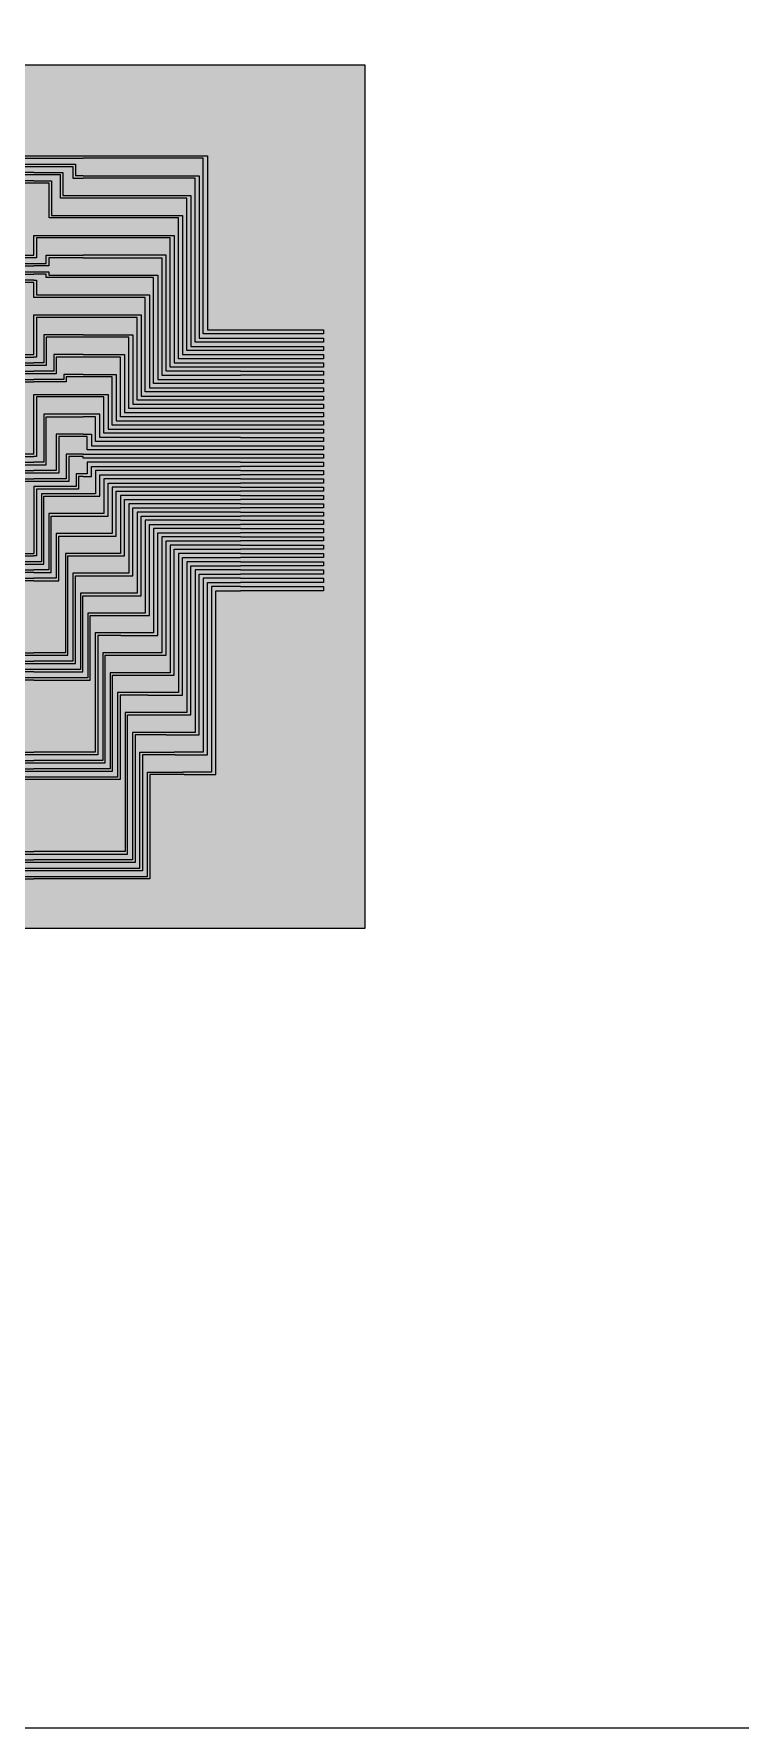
# Model space of a CAD drawing. Header units: millimetres. Extents: x -64 to 318, y -275 to 106.
# Drawn here: x 153.1 to 195.8, y -274.5 to -172.2 of the extents above; entities that cross this region are included whole.
import ezdxf

# ---------------------------------------------------------------- set-up
doc = ezdxf.new("R2010")
doc.units = ezdxf.units.MM
doc.header["$MEASUREMENT"] = 0

# ---------------------------------------------------------------- blocks, each defined once
blk = doc.blocks.new('*U42')
blk.add_lwpolyline([(-0.125, 2.5), (-0.125, -2.5), (0.125, -2.5), (0.125, 2.5)])
blk = doc.blocks.new('*U43')
at = {"color": 0, "linetype": 'ByBlock', "lineweight": -2, "transparency": 16777216}
for p in [(0, 0), (0.5, 0), (1, 0), (1.5, 0), (2, 0), (2.5, 0), (3, 0), (3.5, 0), (4, 0), (4.5, 0), (5, 0), (5.5, 0), (6, 0), (6.5, 0), (7, 0), (7.5, 0), (8, 0), (8.5, 0), (9, 0), (9.5, 0), (10, 0), (10.5, 0), (11, 0), (11.5, 0), (12, 0), (12.5, 0), (13, 0), (13.5, 0), (14, 0), (14.5, 0), (15, 0), (15.5, 0)]:
    blk.add_blockref('*U42', p, dxfattribs=at)
blk = doc.blocks.new('*U44')
for p, q in [((-8.03, 1.38), (-8.03, 0.28)), ((-8.03, 1.38), (-7.88, 1.38)), ((-7.88, 1.38), (-7.88, 0.13)), ((-2.03, 1.38), (-2.03, -0.22)), ((-2.03, 1.38), (-1.88, 1.38)), ((-1.88, 1.38), (-1.88, 0.13)), ((3.97, 1.38), (3.97, -0.22)), ((3.97, 1.38), (4.12, 1.38)), ((4.12, 1.38), (4.12, 0.13)), ((9.97, 1.38), (9.97, -0.22)), ((9.97, 1.38), (10.12, 1.38)), ((10.12, 1.38), (10.12, 0.13)), ((-8.03, 0.28), (-10.12, 0.28)), ((-7.88, 0.13), (-10.12, 0.13)), ((-8.03, 0.28), (-8.03, 0.28)), ((-2, 0.17), (-2, 0.17)), ((-1.88, 0.13), (-1.88, -0.37)), ((4, 0.17), (4, 0.17)), ((4.12, 0.13), (4.12, -0.37)), ((10, 0.17), (10, 0.17)), ((10.12, 0.13), (10.12, -0.37)), ((-2.03, -0.22), (-10.12, -0.22)), ((-1.88, -0.37), (-10.12, -0.37)), ((3.97, -0.72), (-10.12, -0.72)), ((-10.12, -0.88), (4.12, -0.88)), ((3.97, -0.22), (3.97, -0.72)), ((4.12, -0.88), (4.12, -0.37)), ((9.97, -0.22), (9.97, -0.72)), ((9.97, -0.72), (9.97, -1.22)), ((10.12, -0.88), (10.12, -0.37)), ((10.12, -1.38), (10.12, -0.88)), ((9.97, -1.22), (-10.12, -1.22)), ((-10.12, -1.38), (10.12, -1.38))]:
    blk.add_line(p, q)
blk = doc.blocks.new('*U45')
at = {"color": 0, "linetype": 'ByBlock', "lineweight": -2, "transparency": 16777216}
for p in [(0, 0), (0, -6), (0, -12), (0, -18), (0, -24), (0, -30), (0, -36), (0, -42)]:
    blk.add_blockref('*U44', p, dxfattribs=at)

msp = doc.modelspace()

# ---------------------------------------------------------------- hatches: boundary and pattern name
h = msp.add_hatch(color=4)
h.dxf.hatch_style = 1
h.paths.add_polyline_path([(106.46558, -177.09973), (107.46558, -177.09973), (107.46558, -178.09973), (106.46558, -178.09973)], flags=16)
h.paths.add_polyline_path([(106.46558, -183.09973), (107.46558, -183.09973), (107.46558, -184.09973), (106.46558, -184.09973)], flags=16)
h.paths.add_polyline_path([(106.46558, -189.09973), (107.46558, -189.09973), (107.46558, -190.09973), (106.46558, -190.09973)], flags=16)
h.paths.add_polyline_path([(106.46558, -195.09973), (107.46558, -195.09973), (107.46558, -196.09973), (106.46558, -196.09973)], flags=16)
h.paths.add_polyline_path([(106.46558, -201.09973), (107.46558, -201.09973), (107.46558, -202.09973), (106.46558, -202.09973)], flags=16)
h.paths.add_polyline_path([(106.46558, -207.09973), (107.46558, -207.09973), (107.46558, -208.09973), (106.46558, -208.09973)], flags=16)
h.paths.add_polyline_path([(106.46558, -213.09973), (107.46558, -213.09973), (107.46558, -214.09973), (106.46558, -214.09973)], flags=16)
h.paths.add_polyline_path([(106.46558, -219.09973), (107.46558, -219.09973), (107.46558, -220.09973), (106.46558, -220.09973)], flags=16)
h.paths.add_polyline_path([(112.46558, -177.09973), (113.46558, -177.09973), (113.46558, -178.09973), (112.46558, -178.09973)], flags=16)
h.paths.add_polyline_path([(112.46558, -183.09973), (113.46558, -183.09973), (113.46558, -184.09973), (112.46558, -184.09973)], flags=16)
h.paths.add_polyline_path([(112.46558, -189.09973), (113.46558, -189.09973), (113.46558, -190.09973), (112.46558, -190.09973)], flags=16)
h.paths.add_polyline_path([(112.46558, -195.09973), (113.46558, -195.09973), (113.46558, -196.09973), (112.46558, -196.09973)], flags=16)
h.paths.add_polyline_path([(112.46558, -201.09973), (113.46558, -201.09973), (113.46558, -202.09973), (112.46558, -202.09973)], flags=16)
h.paths.add_polyline_path([(112.46558, -207.09973), (113.46558, -207.09973), (113.46558, -208.09973), (112.46558, -208.09973)], flags=16)
h.paths.add_polyline_path([(112.46558, -213.09973), (113.46558, -213.09973), (113.46558, -214.09973), (112.46558, -214.09973)], flags=16)
h.paths.add_polyline_path([(112.46558, -219.09973), (113.46558, -219.09973), (113.46558, -220.09973), (112.46558, -220.09973)], flags=16)
h.paths.add_polyline_path([(118.46558, -177.09973), (119.46558, -177.09973), (119.46558, -178.09973), (118.46558, -178.09973)], flags=16)
h.paths.add_polyline_path([(118.46558, -183.09973), (119.46558, -183.09973), (119.46558, -184.09973), (118.46558, -184.09973)], flags=16)
h.paths.add_polyline_path([(118.46558, -189.09973), (119.46558, -189.09973), (119.46558, -190.09973), (118.46558, -190.09973)], flags=16)
h.paths.add_polyline_path([(118.46558, -195.09973), (119.46558, -195.09973), (119.46558, -196.09973), (118.46558, -196.09973)], flags=16)
h.paths.add_polyline_path([(118.46558, -201.09973), (119.46558, -201.09973), (119.46558, -202.09973), (118.46558, -202.09973)], flags=16)
h.paths.add_polyline_path([(118.46558, -207.09973), (119.46558, -207.09973), (119.46558, -208.09973), (118.46558, -208.09973)], flags=16)
h.paths.add_polyline_path([(118.46558, -213.09973), (119.46558, -213.09973), (119.46558, -214.09973), (118.46558, -214.09973)], flags=16)
h.paths.add_polyline_path([(118.46558, -219.09973), (119.46558, -219.09973), (119.46558, -220.09973), (118.46558, -220.09973)], flags=16)
h.paths.add_polyline_path([(124.46558, -177.09973), (125.46558, -177.09973), (125.46558, -178.09973), (124.46558, -178.09973)], flags=16)
h.paths.add_polyline_path([(124.46558, -183.09973), (125.46558, -183.09973), (125.46558, -184.09973), (124.46558, -184.09973)], flags=16)
h.paths.add_polyline_path([(124.46558, -189.09973), (125.46558, -189.09973), (125.46558, -190.09973), (124.46558, -190.09973)], flags=16)
h.paths.add_polyline_path([(124.46558, -195.09973), (125.46558, -195.09973), (125.46558, -196.09973), (124.46558, -196.09973)], flags=16)
h.paths.add_polyline_path([(124.46558, -201.09973), (125.46558, -201.09973), (125.46558, -202.09973), (124.46558, -202.09973)], flags=16)
h.paths.add_polyline_path([(124.46558, -207.09973), (125.46558, -207.09973), (125.46558, -208.09973), (124.46558, -208.09973)], flags=16)
h.paths.add_polyline_path([(124.46558, -213.09973), (125.46558, -213.09973), (125.46558, -214.09973), (124.46558, -214.09973)], flags=16)
h.paths.add_polyline_path([(124.46558, -219.09973), (125.46558, -219.09973), (125.46558, -220.09973), (124.46558, -220.09973)], flags=16)
h.paths.add_polyline_path([(130.46558, -177.09973), (131.46558, -177.09973), (131.46558, -178.09973), (130.46558, -178.09973)], flags=16)
h.paths.add_polyline_path([(130.46558, -183.09973), (131.46558, -183.09973), (131.46558, -184.09973), (130.46558, -184.09973)], flags=16)
h.paths.add_polyline_path([(130.46558, -189.09973), (131.46558, -189.09973), (131.46558, -190.09973), (130.46558, -190.09973)], flags=16)
h.paths.add_polyline_path([(130.46558, -195.09973), (131.46558, -195.09973), (131.46558, -196.09973), (130.46558, -196.09973)], flags=16)
h.paths.add_polyline_path([(130.46558, -201.09973), (131.46558, -201.09973), (131.46558, -202.09973), (130.46558, -202.09973)], flags=16)
h.paths.add_polyline_path([(130.46558, -207.09973), (131.46558, -207.09973), (131.46558, -208.09973), (130.46558, -208.09973)], flags=16)
h.paths.add_polyline_path([(130.46558, -213.09973), (131.46558, -213.09973), (131.46558, -214.09973), (130.46558, -214.09973)], flags=16)
h.paths.add_polyline_path([(130.46558, -219.09973), (131.46558, -219.09973), (131.46558, -220.09973), (130.46558, -220.09973)], flags=16)
h.paths.add_polyline_path([(136.46558, -177.09973), (137.46558, -177.09973), (137.46558, -178.09973), (136.46558, -178.09973)], flags=16)
h.paths.add_polyline_path([(136.46558, -183.09973), (137.46558, -183.09973), (137.46558, -184.09973), (136.46558, -184.09973)], flags=16)
h.paths.add_polyline_path([(136.46558, -189.09973), (137.46558, -189.09973), (137.46558, -190.09973), (136.46558, -190.09973)], flags=16)
h.paths.add_polyline_path([(136.46558, -195.09973), (137.46558, -195.09973), (137.46558, -196.09973), (136.46558, -196.09973)], flags=16)
h.paths.add_polyline_path([(136.46558, -201.09973), (137.46558, -201.09973), (137.46558, -202.09973), (136.46558, -202.09973)], flags=16)
h.paths.add_polyline_path([(136.46558, -207.09973), (137.46558, -207.09973), (137.46558, -208.09973), (136.46558, -208.09973)], flags=16)
h.paths.add_polyline_path([(136.46558, -213.09973), (137.46558, -213.09973), (137.46558, -214.09973), (136.46558, -214.09973)], flags=16)
h.paths.add_polyline_path([(136.46558, -219.09973), (137.46558, -219.09973), (137.46558, -220.09973), (136.46558, -220.09973)], flags=16)
h.paths.add_polyline_path([(142.46558, -177.09973), (143.46558, -177.09973), (143.46558, -178.09973), (142.46558, -178.09973)], flags=16)
h.paths.add_polyline_path([(142.46558, -183.09973), (143.46558, -183.09973), (143.46558, -184.09973), (142.46558, -184.09973)], flags=16)
h.paths.add_polyline_path([(142.46558, -189.09973), (143.46558, -189.09973), (143.46558, -190.09973), (142.46558, -190.09973)], flags=16)
h.paths.add_polyline_path([(142.46558, -195.09973), (143.46558, -195.09973), (143.46558, -196.09973), (142.46558, -196.09973)], flags=16)
h.paths.add_polyline_path([(142.46558, -201.09973), (143.46558, -201.09973), (143.46558, -202.09973), (142.46558, -202.09973)], flags=16)
h.paths.add_polyline_path([(142.46558, -207.09973), (143.46558, -207.09973), (143.46558, -208.09973), (142.46558, -208.09973)], flags=16)
h.paths.add_polyline_path([(142.46558, -213.09973), (143.46558, -213.09973), (143.46558, -214.09973), (142.46558, -214.09973)], flags=16)
h.paths.add_polyline_path([(142.46558, -219.09973), (143.46558, -219.09973), (143.46558, -220.09973), (142.46558, -220.09973)], flags=16)
h.paths.add_polyline_path([(148.46558, -177.09973), (149.46558, -177.09973), (149.46558, -178.09973), (148.46558, -178.09973)], flags=16)
h.paths.add_polyline_path([(148.46558, -183.09973), (149.46558, -183.09973), (149.46558, -184.09973), (148.46558, -184.09973)], flags=16)
h.paths.add_polyline_path([(148.46558, -189.09973), (149.46558, -189.09973), (149.46558, -190.09973), (148.46558, -190.09973)], flags=16)
h.paths.add_polyline_path([(148.46558, -195.09973), (149.46558, -195.09973), (149.46558, -196.09973), (148.46558, -196.09973)], flags=16)
h.paths.add_polyline_path([(148.46558, -201.09973), (149.46558, -201.09973), (149.46558, -202.09973), (148.46558, -202.09973)], flags=16)
h.paths.add_polyline_path([(148.46558, -207.09973), (149.46558, -207.09973), (149.46558, -208.09973), (148.46558, -208.09973)], flags=16)
h.paths.add_polyline_path([(148.46558, -213.09973), (149.46558, -213.09973), (149.46558, -214.09973), (148.46558, -214.09973)], flags=16)
h.paths.add_polyline_path([(148.46558, -219.09973), (149.46558, -219.09973), (149.46558, -220.09973), (148.46558, -220.09973)], flags=16)
h.paths.add_polyline_path([(82.80841, -174.09973), (173.12274, -174.09973), (173.12274, -226.24973), (82.80841, -226.24973)])

# ---------------------------------------------------------------- linework, layer by layer
for p, q in [((153.14872, -179.59973), (156.12274, -179.59973)), ((153.14872, -179.74973), (156.12274, -179.74973)), ((153.14872, -180.09973), (155.64966, -180.09973)), ((153.14872, -180.24973), (155.49966, -180.24973)), ((153.14872, -180.59973), (154.89665, -180.59973)), ((154.74665, -180.74973), (153.14872, -180.74973)), ((154.74665, -182.14973), (154.74665, -180.74973)), ((154.89665, -180.59973), (154.89665, -181.99973)), ((155.49966, -180.24973), (155.49966, -180.94973)), ((155.49966, -180.94973), (156.12274, -180.94973)), ((155.64966, -180.09973), (155.64966, -180.79973)), ((156.12274, -180.79973), (155.64966, -180.79973)), ((153.14872, -181.09973), (154.21074, -181.09973)), ((154.06074, -181.24973), (153.14872, -181.24973)), ((154.06074, -183.34973), (154.06074, -181.24973)), ((154.21074, -181.09973), (154.21074, -183.19973)), ((154.89665, -181.99973), (156.12274, -181.99973)), ((156.12274, -182.14973), (154.74665, -182.14973)), ((156.12274, -183.34973), (154.06074, -183.34973)), ((154.21074, -183.19973), (156.12274, -183.19973)), ((153.14872, -185.59973), (153.14872, -184.39973)), ((153.14872, -184.39973), (156.12274, -184.39973)), ((156.12274, -184.54973), (153.29872, -184.54973)), ((153.29872, -184.54973), (153.29872, -185.74973)), ((153.29872, -185.74973), (153.14872, -185.74973)), ((153.14872, -186.09973), (153.89872, -186.09973)), ((153.89872, -186.09973), (153.89872, -185.59973)), ((153.89872, -185.59973), (156.12274, -185.59973)), ((156.12274, -185.74973), (154.04872, -185.74973)), ((154.04872, -185.74973), (154.04872, -186.24973)), ((154.04872, -186.24973), (153.14872, -186.24973)), ((153.14872, -186.59973), (154.04872, -186.59973)), ((153.89872, -186.74973), (153.14872, -186.74973)), ((153.14872, -187.09973), (153.29872, -187.09973)), ((153.29872, -187.09973), (153.29872, -187.99973)), ((153.89872, -186.94973), (153.89872, -186.74973)), ((156.12274, -186.94973), (153.89872, -186.94973)), ((154.04872, -186.59973), (154.04872, -186.79973)), ((154.04872, -186.79973), (156.12274, -186.79973)), ((153.14872, -188.14973), (153.14872, -187.24973)), ((156.12274, -188.14973), (153.14872, -188.14973)), ((153.29872, -187.99973), (156.12274, -187.99973)), ((153.14872, -191.59973), (153.14872, -189.19973)), ((153.14872, -189.19973), (156.12274, -189.19973)), ((156.12274, -189.34973), (153.29872, -189.34973)), ((153.29872, -189.34973), (153.29872, -191.74973)), ((156.12274, -190.39973), (153.74872, -190.39973)), ((153.74872, -190.39973), (153.74872, -192.09973)), ((156.12274, -190.54973), (153.89872, -190.54973)), ((153.89872, -190.54973), (153.89872, -192.24973)), ((153.29872, -191.74973), (153.14872, -191.74973)), ((153.74872, -192.09973), (153.14872, -192.09973)), ((153.89872, -192.24973), (153.14872, -192.24973)), ((156.12274, -191.59973), (154.34872, -191.59973)), ((154.34872, -191.59973), (154.34872, -192.59973)), ((156.12274, -191.74973), (154.49872, -191.74973)), ((154.49872, -191.74973), (154.49872, -192.74973)), ((154.34872, -192.59973), (153.14872, -192.59973)), ((154.49872, -192.74973), (153.14872, -192.74973)), ((154.94872, -193.09973), (153.14872, -193.09973)), ((155.09872, -193.24973), (153.14872, -193.24973)), ((156.12274, -192.79973), (154.94872, -192.79973)), ((154.94872, -192.79973), (154.94872, -193.09973)), ((156.12274, -192.94973), (155.09872, -192.94973)), ((155.09872, -192.94973), (155.09872, -193.24973)), ((153.14872, -197.59973), (153.14872, -193.99973)), ((153.14872, -193.99973), (156.12274, -193.99973)), ((156.12274, -194.14973), (153.29872, -194.14973)), ((153.29872, -194.14973), (153.29872, -197.74973)), ((156.12274, -195.19973), (153.74872, -195.19973)), ((153.74872, -195.19973), (153.74872, -198.09973)), ((153.89872, -198.24973), (153.89872, -195.34973)), ((153.89872, -195.34973), (156.12274, -195.34973)), ((156.12274, -196.39973), (154.49872, -196.39973)), ((154.49872, -196.39973), (154.49872, -198.59973)), ((156.12274, -196.54973), (154.64872, -196.54973)), ((154.64872, -196.54973), (154.64872, -198.74973)), ((153.29872, -197.74973), (153.14872, -197.74973)), ((153.74872, -198.09973), (153.14872, -198.09973)), ((153.14872, -198.24973), (153.89872, -198.24973)), ((156.12274, -197.59973), (155.09872, -197.59973)), ((155.09872, -197.59973), (155.09872, -199.09973)), ((156.12274, -197.74973), (155.24872, -197.74973)), ((155.24872, -197.74973), (155.24872, -199.24973)), ((156.12274, -197.59973), (165.62274, -197.59973)), ((154.49872, -198.59973), (153.14872, -198.59973)), ((154.64872, -198.74973), (153.14872, -198.74973)), ((155.09872, -199.09973), (153.14872, -199.09973)), ((155.24872, -199.24973), (153.14872, -199.24973)), ((156.12274, -198.79973), (155.69872, -198.79973)), ((155.69872, -198.79973), (155.69872, -199.56336)), ((156.12274, -198.94973), (155.84872, -198.94973)), ((155.84872, -198.94973), (155.84872, -199.71336)), ((155.69872, -199.56336), (153.14872, -199.56336)), ((153.14872, -199.56336), (153.14872, -203.59973)), ((155.84872, -199.71336), (153.29872, -199.71336)), ((153.29872, -199.71336), (153.29872, -203.74973)), ((156.12274, -199.99973), (153.59872, -199.99973)), ((153.59872, -199.99973), (153.59872, -204.09973)), ((153.74872, -204.24973), (153.74872, -200.14973)), ((153.74872, -200.14973), (156.12274, -200.14973)), ((155.97274, -201.19973), (154.04872, -201.19973)), ((154.04872, -201.19973), (154.04872, -204.59973)), ((154.19872, -204.74973), (154.19872, -201.34973)), ((154.19872, -201.34973), (156.12274, -201.34973)), ((156.12274, -202.39973), (154.49872, -202.39973)), ((154.49872, -202.39973), (154.49872, -205.09973)), ((154.64872, -205.24973), (154.64872, -202.54973)), ((154.64872, -202.54973), (156.12274, -202.54973)), ((153.29872, -203.74973), (153.14872, -203.74973)), ((153.59872, -204.09973), (153.14872, -204.09973)), ((153.14872, -204.24973), (153.74872, -204.24973)), ((156.12274, -203.59973), (155.0513, -203.59973)), ((155.0513, -203.59973), (155.0513, -209.59973)), ((155.2013, -209.74973), (155.2013, -203.74973)), ((155.2013, -203.74973), (156.12274, -203.74973)), ((154.04872, -204.59973), (153.14872, -204.59973)), ((153.14872, -204.74973), (154.19872, -204.74973)), ((154.49872, -205.09973), (153.14872, -205.09973)), ((153.14872, -205.24973), (154.64872, -205.24973)), ((156.67117, -204.79973), (155.5013, -204.79973)), ((155.5013, -204.79973), (155.5013, -210.09973)), ((155.6513, -210.24973), (155.6513, -204.94973)), ((155.6513, -204.94973), (156.73973, -204.94973)), ((157.21961, -205.99973), (155.9513, -205.99973)), ((155.9513, -205.99973), (155.9513, -210.59973)), ((156.1013, -210.74973), (156.1013, -206.14973)), ((156.1013, -206.14973), (157.28816, -206.14973)), ((157.76804, -207.19973), (156.4013, -207.19973)), ((156.4013, -207.19973), (156.4013, -211.09973)), ((156.5513, -211.24973), (156.5513, -207.34973)), ((156.5513, -207.34973), (157.8366, -207.34973)), ((158.31647, -208.39973), (156.8513, -208.39973)), ((156.8513, -208.39973), (156.8513, -215.59973)), ((158.38503, -208.54973), (157.0013, -208.54973)), ((157.0013, -208.54973), (157.0013, -215.74973)), ((155.0513, -209.59973), (153.14872, -209.59973)), ((158.86491, -209.59973), (157.3013, -209.59973)), ((157.3013, -209.59973), (157.3013, -216.09973)), ((153.14872, -209.74973), (155.2013, -209.74973)), ((155.5013, -210.09973), (153.14872, -210.09973)), ((153.14872, -210.24973), (155.6513, -210.24973)), ((155.9513, -210.59973), (153.14872, -210.59973)), ((157.4513, -216.24973), (157.4513, -209.74973)), ((157.4513, -209.74973), (158.93346, -209.74973)), ((153.14872, -210.74973), (156.1013, -210.74973)), ((156.4013, -211.09973), (153.14872, -211.09973)), ((153.14872, -211.24973), (156.5513, -211.24973)), ((159.41334, -210.79973), (157.7513, -210.79973)), ((157.7513, -210.79973), (157.7513, -216.59973)), ((157.9013, -216.74973), (157.9013, -210.94973)), ((157.9013, -210.94973), (159.4819, -210.94973)), ((159.96177, -211.99973), (158.2013, -211.99973)), ((158.2013, -211.99973), (158.2013, -217.09973)), ((160.03033, -212.14973), (158.3513, -212.14973)), ((158.3513, -212.14973), (158.3513, -217.24973)), ((160.51021, -213.19973), (158.6513, -213.19973)), ((158.6513, -213.19973), (158.6513, -221.59973)), ((158.8013, -221.74973), (158.8013, -213.34973)), ((158.8013, -213.34973), (160.57876, -213.34973)), ((161.05864, -214.39973), (159.1013, -214.39973)), ((159.1013, -214.39973), (159.1013, -222.09973)), ((161.1272, -214.54973), (159.2513, -214.54973)), ((159.2513, -214.54973), (159.2513, -222.24973)), ((156.8513, -215.59973), (153.14872, -215.59973)), ((157.0013, -215.74973), (153.14872, -215.74973)), ((159.5513, -222.59973), (159.5513, -215.59973)), ((159.5513, -215.59973), (161.60708, -215.59973)), ((161.67563, -215.74973), (159.7013, -215.74973)), ((159.7013, -215.74973), (159.7013, -222.74973)), ((157.3013, -216.09973), (153.14872, -216.09973)), ((153.14872, -216.24973), (157.4513, -216.24973)), ((157.7513, -216.59973), (153.14872, -216.59973)), ((153.14872, -216.74973), (157.9013, -216.74973)), ((160.0013, -223.09973), (160.0013, -216.79973)), ((160.0013, -216.79973), (162.15551, -216.79973)), ((158.2013, -217.09973), (153.14872, -217.09973)), ((158.3513, -217.24973), (153.14872, -217.24973)), ((162.22406, -216.94973), (160.1513, -216.94973)), ((160.1513, -216.94973), (160.1513, -223.24973)), ((158.6513, -221.59973), (153.14872, -221.59973)), ((153.14872, -221.74973), (158.8013, -221.74973)), ((159.1013, -222.09973), (153.14872, -222.09973)), ((159.2513, -222.24973), (153.14872, -222.24973)), ((153.14872, -222.59973), (159.5513, -222.59973)), ((159.7013, -222.74973), (153.14872, -222.74973)), ((153.14872, -223.09973), (160.0013, -223.09973)), ((160.1513, -223.24973), (153.14872, -223.24973))]:
    msp.add_line(p, q)
at = {"color": 1}
msp.add_lwpolyline([(-63.8228, 106.49308), (317.1772, 106.49308), (317.1772, -274.50692), (-63.8228, -274.50692)], close=True, dxfattribs=at)
at = {"color": 4}
msp.add_lwpolyline([(82.80841, -174.09973), (173.12274, -174.09973), (173.12274, -226.24973), (82.80841, -226.24973)], close=True, dxfattribs=at)
for points in [[(156.12274, -179.59973), (163.62274, -179.59973), (163.62274, -190.09973), (165.62274, -190.09973)], [(165.62274, -190.34973), (163.3727, -190.34973), (163.3727, -179.74973), (156.12274, -179.74973)], [(156.12274, -180.79973), (163.12274, -180.79973), (163.12274, -190.59973), (165.62274, -190.59973)], [(165.62274, -190.84973), (162.8727, -190.84973), (162.8727, -180.94973), (156.12274, -180.94973)], [(156.12274, -181.99973), (162.62274, -181.99973), (162.62274, -191.09973), (165.62274, -191.09973)], [(165.62274, -191.34973), (162.3727, -191.34973), (162.3727, -182.14973), (156.12274, -182.14973)], [(156.12274, -183.19973), (162.12274, -183.19973), (162.12274, -191.59973), (165.62274, -191.59973)], [(165.62274, -191.84973), (161.8727, -191.84973), (161.8727, -183.34973), (156.12274, -183.34973)], [(156.12274, -184.39973), (161.62274, -184.39973), (161.62274, -192.09973), (165.62274, -192.09973)], [(165.62274, -192.34973), (161.3727, -192.34973), (161.3727, -184.54973), (156.12274, -184.54973)], [(165.62274, -192.59973), (161.1227, -192.59973), (161.1227, -185.59973), (156.12274, -185.59973)], [(156.12274, -185.74973), (160.87274, -185.74973), (160.87274, -192.84973), (165.62274, -192.84973)], [(156.12274, -186.79973), (160.62274, -186.79973), (160.62274, -193.09973), (165.62274, -193.09973)], [(165.62274, -193.34973), (160.3727, -193.34973), (160.3727, -186.94973), (156.12274, -186.94973)], [(156.12274, -187.99973), (160.12274, -187.99973), (160.12274, -193.59973), (165.62274, -193.59973)], [(165.62274, -193.84973), (159.8727, -193.84973), (159.8727, -188.14973), (156.12274, -188.14973)], [(156.12274, -189.19973), (159.62274, -189.19973), (159.62274, -194.09973), (165.62274, -194.09973)], [(165.62274, -194.34973), (159.3727, -194.34973), (159.3727, -189.34973), (156.12274, -189.34973)], [(156.12274, -190.39973), (159.12274, -190.39973), (159.12274, -194.59973), (165.62274, -194.59973)], [(165.62274, -194.84973), (158.8727, -194.84973), (158.8727, -190.54973), (156.12274, -190.54973)], [(156.12274, -191.59973), (158.62274, -191.59973), (158.62274, -195.09973), (165.62274, -195.09973)], [(165.62274, -195.34973), (158.3727, -195.34973), (158.3727, -191.74973), (156.12274, -191.74973)], [(156.12274, -192.79973), (158.12274, -192.79973), (158.12274, -195.59973), (165.62274, -195.59973)], [(165.62274, -195.84973), (157.8727, -195.84973), (157.8727, -192.94973), (156.12274, -192.94973)], [(156.12274, -193.99973), (157.62274, -193.99973), (157.62274, -196.09973), (165.62274, -196.09973)], [(165.62274, -196.34973), (157.3727, -196.34973), (157.3727, -194.14973), (156.12274, -194.14973)], [(165.62274, -196.59973), (157.1227, -196.59973), (157.1227, -195.19973), (156.12274, -195.19973)], [(165.62274, -196.84973), (156.8727, -196.84973), (156.8727, -195.34973), (156.12274, -195.34973)], [(156.12274, -196.39973), (156.62274, -196.39973), (156.62274, -197.09973), (165.62274, -197.09973)], [(165.62274, -197.34973), (156.37274, -197.34973), (156.37274, -196.54973), (156.12274, -196.54973)], [(165.62274, -197.84973), (156.12274, -197.84973), (156.12274, -197.74973)], [(165.62274, -198.09973), (156.37274, -198.09973), (156.37274, -198.79973), (156.12274, -198.79973)], [(156.12274, -198.94973), (156.62274, -198.94973), (156.62274, -198.34973), (165.62274, -198.34973)], [(165.62274, -199.09973), (157.3727, -199.09973), (157.3727, -201.19973), (155.97274, -201.19973)], [(165.62274, -198.59973), (156.8727, -198.59973), (156.8727, -199.99973), (156.12274, -199.99973)], [(156.12274, -200.14973), (157.12274, -200.14973), (157.12274, -198.84973), (165.62274, -198.84973)], [(156.12274, -201.34973), (157.62274, -201.34973), (157.62274, -199.34973), (165.62274, -199.34973)], [(165.62274, -199.59973), (157.8727, -199.59973), (157.8727, -202.39973), (156.12274, -202.39973)], [(156.12274, -202.54973), (158.12274, -202.54973), (158.12274, -199.84973), (165.62274, -199.84973)], [(165.62274, -200.09973), (158.3727, -200.09973), (158.3727, -203.59973), (156.12274, -203.59973)], [(156.12274, -203.74973), (158.62274, -203.74973), (158.62274, -200.34973), (165.62274, -200.34973)], [(165.62274, -200.59973), (158.8727, -200.59973), (158.8727, -204.79973), (156.67117, -204.79973)], [(156.73973, -204.94973), (159.12274, -204.94973), (159.12274, -200.84973), (165.62274, -200.84973)], [(165.62274, -201.09973), (159.3727, -201.09973), (159.3727, -205.99973), (157.21961, -205.99973)], [(157.28816, -206.14973), (159.62274, -206.14973), (159.62274, -201.34973), (165.62274, -201.34973)], [(165.62274, -201.59973), (159.8727, -201.59973), (159.8727, -207.19973), (157.76804, -207.19973)], [(157.8366, -207.34973), (160.12274, -207.34973), (160.12274, -201.84973), (165.62274, -201.84973)], [(165.62274, -202.09973), (160.3727, -202.09973), (160.3727, -208.39973), (158.31647, -208.39973)], [(158.38503, -208.54973), (160.62274, -208.54973), (160.62274, -202.34973), (165.62274, -202.34973)], [(165.62274, -202.59973), (160.8727, -202.59973), (160.8727, -209.59973), (158.86491, -209.59973)], [(158.93346, -209.74973), (161.12274, -209.74973), (161.12274, -202.84973), (165.62274, -202.84973)], [(165.62274, -203.09973), (161.3727, -203.09973), (161.3727, -210.79973), (159.41334, -210.79973)], [(159.4819, -210.94973), (161.62274, -210.94973), (161.62274, -203.34973), (165.62274, -203.34973)], [(165.62274, -203.59973), (161.8727, -203.59973), (161.8727, -211.99973), (159.96177, -211.99973)], [(160.03033, -212.14973), (162.12274, -212.14973), (162.12274, -203.84973), (165.62274, -203.84973)], [(165.62274, -204.09973), (162.3727, -204.09973), (162.3727, -213.19973), (160.51021, -213.19973)], [(160.57876, -213.34973), (162.62274, -213.34973), (162.62274, -204.34973), (165.62274, -204.34973)], [(165.62274, -204.59973), (162.8727, -204.59973), (162.8727, -214.39973), (161.05864, -214.39973)], [(161.1272, -214.54973), (163.12274, -214.54973), (163.12274, -204.84973), (165.62274, -204.84973)], [(165.62274, -205.09973), (163.3727, -205.09973), (163.3727, -215.59973), (161.60708, -215.59973)], [(161.67563, -215.74973), (163.62274, -215.74973), (163.62274, -205.34973), (165.62274, -205.34973)], [(165.62274, -205.59973), (163.8727, -205.59973), (163.8727, -216.79973), (162.15551, -216.79973)], [(162.22406, -216.94973), (164.12274, -216.94973), (164.12274, -205.84973), (165.62274, -205.84973)]]:
    msp.add_lwpolyline(points)

# ---------------------------------------------------------------- block references
at = {"xscale": -1}
msp.add_blockref('*U45', (143.03215, -179.87473), dxfattribs=at)
at = {"xscale": -1, "rotation": 90}
msp.add_blockref('*U43', (168.12274, -190.22473), dxfattribs=at)

doc.saveas('drawing.dxf')
